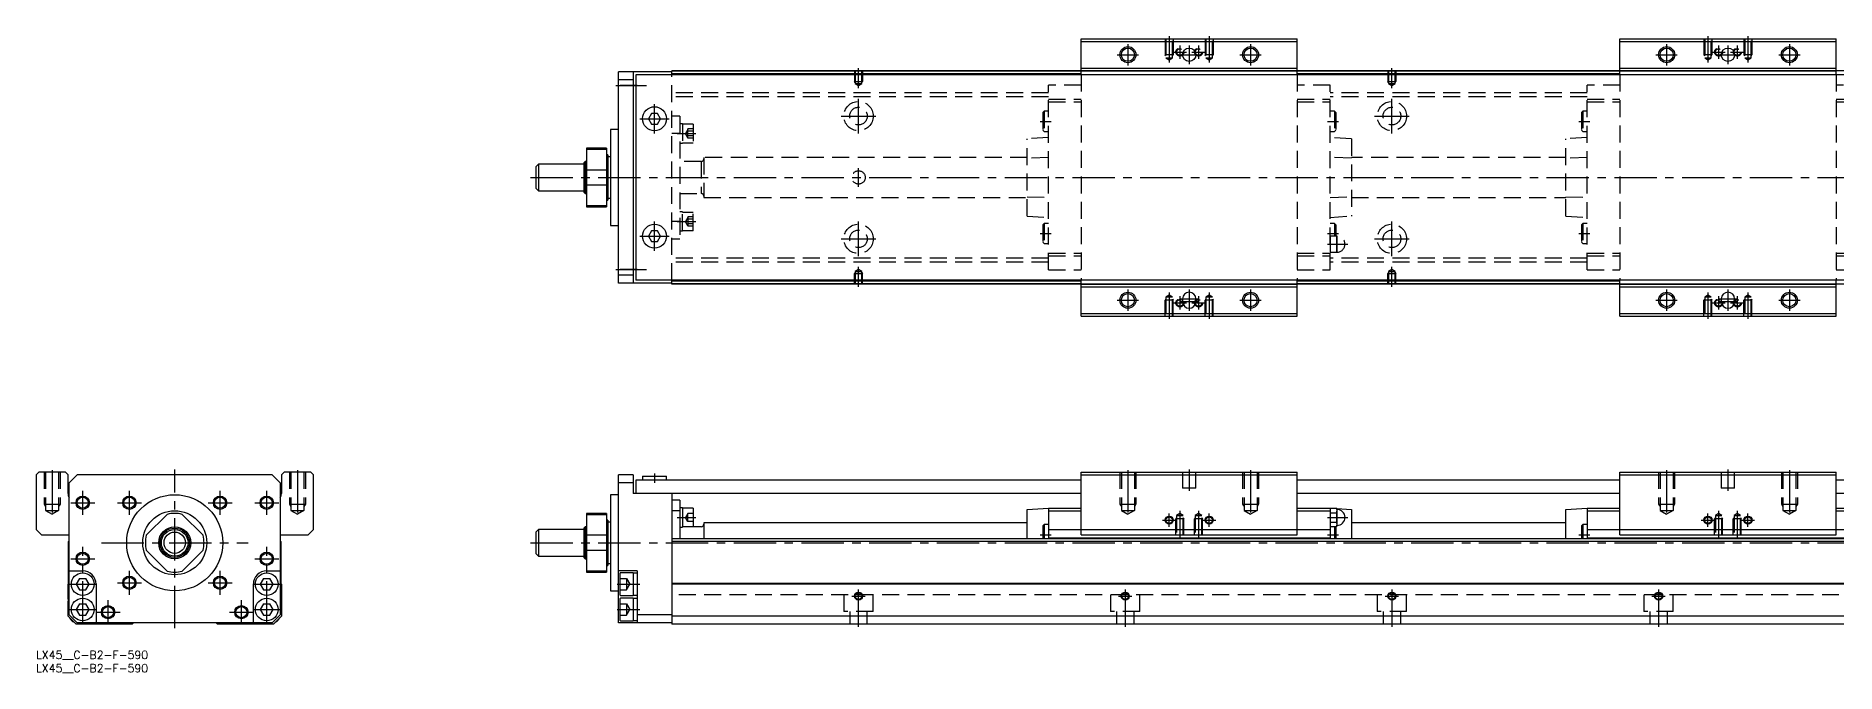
# Model space of a CAD drawing. Extents: x 0 to 1034, y -8 to 230.
# Drawn here: x 0 to 675, y -8 to 230 of the extents above; entities that cross this region are included whole.
import ezdxf

# ---------------------------------------------------------------- set-up
doc = ezdxf.new("R2010")
doc.units = 0
doc.header["$LTSCALE"] = 0.5
doc.linetypes.add('CENTER', pattern=[50.8, 31.75, -6.35, 6.35, -6.35])
doc.linetypes.add('DASHED', pattern=[19.05, 12.7, -6.35])
for name, color, linetype in [('MSM_CENTER', 1, 'CENTER'), ('MSM_CONTINUOUS', 7, 'CONTINUOUS'), ('MSM_DASHED', 4, 'DASHED'), ('MSM_NARROW', 5, 'CONTINUOUS'), ('MSM_PART_NUMBER', 7, 'CONTINUOUS')]:
    doc.layers.add(name, color=color, linetype=linetype)
doc.styles.get("Standard").update_dxf_attribs({"font": 'txt.shx', "height": 3, "bigfont": 'bigfont.shx'})

# ---------------------------------------------------------------- blocks, each defined once
blk = doc.blocks.new('*U3')
at = {"layer": 'MSM_PART_NUMBER'}
blk.add_text('LX45__C-B2-F-590', height=3, dxfattribs=at).set_placement((0, -3))
blk = doc.blocks.new('*U4')
at = {"layer": 'MSM_PART_NUMBER'}
blk.add_text('LX45__C-B2-F-590', height=3, dxfattribs=at).set_placement((0, -8))

msp = doc.modelspace()

# ---------------------------------------------------------------- linework, layer by layer
at = {"layer": 'MSM_CENTER'}
for p, q in [((424.9, 230.38), (424.9, 220.47)), ((439.9, 230.38), (439.9, 220.47)), ((626.9, 230.38), (626.9, 220.47)), ((641.9, 230.38), (641.9, 220.47)), ((405.4, 223.38), (413.4, 223.38)), ((409.4, 227.38), (409.4, 219.38)), ((426.4, 224.38), (431.4, 224.38)), ((428.9, 226.88), (428.9, 221.88)), ((428.9, 223.38), (435.9, 223.38)), ((432.4, 226.88), (432.4, 219.88)), ((433.4, 224.38), (438.4, 224.38)), ((435.9, 226.88), (435.9, 221.88)), ((451.4, 223.38), (459.4, 223.38)), ((455.4, 227.38), (455.4, 219.38)), ((607.4, 223.38), (615.4, 223.38)), ((611.4, 227.38), (611.4, 219.38)), ((628.4, 224.38), (633.4, 224.38)), ((630.9, 226.88), (630.9, 221.88)), ((630.9, 223.38), (637.9, 223.38)), ((634.4, 226.88), (634.4, 219.88)), ((635.4, 224.38), (640.4, 224.38)), ((637.9, 226.88), (637.9, 221.88)), ((653.4, 223.38), (661.4, 223.38)), ((657.4, 227.38), (657.4, 219.38)), ((308.4, 210.87), (308.4, 218.38)), ((508.4, 210.87), (508.4, 218.38)), ((217.4, 211.88), (228.9, 211.88)), ((231.9, 193.88), (231.9, 204.88)), ((308.4, 193.88), (308.4, 206.88)), ((508.4, 193.88), (508.4, 206.88)), ((226.4, 199.38), (237.4, 199.38)), ((301.9, 200.38), (314.9, 200.38)), ((376.5, 198.38), (380.6, 198.38)), ((484.2, 198.38), (488.3, 198.38)), ((501.9, 200.38), (514.9, 200.38)), ((578.5, 198.38), (582.6, 198.38)), ((240.4, 193.83), (247.4, 193.83)), ((185.4, 177.38), (842.4, 177.38)), ((308.4, 173.88), (308.4, 180.88)), ((226.4, 155.38), (237.4, 155.38)), ((231.9, 149.88), (231.9, 160.88)), ((240.4, 160.92), (247.4, 160.92)), ((308.4, 147.88), (308.4, 160.88)), ((376.5, 156.38), (380.6, 156.38)), ((484.2, 156.38), (488.3, 156.38)), ((508.4, 147.88), (508.4, 160.88)), ((578.5, 156.38), (582.6, 156.38)), ((301.9, 154.38), (314.9, 154.38)), ((484.2, 152.38), (491.8, 152.38)), ((501.9, 154.38), (514.9, 154.38)), ((217.4, 142.88), (228.9, 142.88)), ((308.4, 136.38), (308.4, 143.89)), ((508.4, 136.38), (508.4, 143.89)), ((409.4, 135.38), (409.4, 127.38)), ((432.4, 135.38), (432.4, 127.38)), ((455.4, 135.38), (455.4, 127.38)), ((611.4, 135.38), (611.4, 127.38)), ((634.4, 135.38), (634.4, 127.38)), ((657.4, 135.38), (657.4, 127.38)), ((405.4, 131.38), (413.4, 131.38)), ((424.9, 134.29), (424.9, 124.38)), ((426.4, 130.38), (431.4, 130.38)), ((428.9, 132.88), (428.9, 127.88)), ((428.9, 131.88), (435.9, 131.88)), ((428.9, 130.88), (435.9, 130.88)), ((433.4, 130.38), (438.4, 130.38)), ((435.9, 132.88), (435.9, 127.88)), ((439.9, 134.29), (439.9, 124.38)), ((451.4, 131.38), (459.4, 131.38)), ((607.4, 131.38), (615.4, 131.38)), ((626.9, 134.29), (626.9, 124.38)), ((628.4, 130.38), (633.4, 130.38)), ((630.9, 132.88), (630.9, 127.88)), ((630.9, 131.88), (637.9, 131.88)), ((630.9, 130.88), (637.9, 130.88)), ((635.4, 130.38), (640.4, 130.38)), ((637.9, 132.88), (637.9, 127.88)), ((641.9, 134.29), (641.9, 124.38)), ((653.4, 131.38), (661.4, 131.38)), ((6, 67.76), (6, 50.18)), ((52, 8.5), (52, 68)), ((98, 67.76), (98, 50.18)), ((409.4, 67.76), (409.4, 50.18)), ((432.4, 68), (432.4, 60)), ((455.4, 67.76), (455.4, 50.18)), ((611.4, 67.76), (611.4, 50.18)), ((634.4, 68), (634.4, 60)), ((657.4, 67.76), (657.4, 50.18)), ((231.9, 66.5), (231.9, 63)), ((13, 55.5), (22, 55.5)), ((17.5, 51), (17.5, 60)), ((30.5, 55.5), (39.5, 55.5)), ((35, 51), (35, 60)), ((64.5, 55.5), (73.5, 55.5)), ((69, 51), (69, 60)), ((82, 55.5), (91, 55.5)), ((86.5, 51), (86.5, 60)), ((240.4, 50), (247.4, 50)), ((422.4, 49), (427.4, 49)), ((424.9, 46.5), (424.9, 51.5)), ((428.9, 52.41), (428.9, 42.5)), ((435.9, 52.41), (435.9, 42.5)), ((437.4, 49), (442.4, 49)), ((439.9, 46.5), (439.9, 51.5)), ((484.2, 50), (491.8, 50)), ((624.4, 49), (629.4, 49)), ((626.9, 46.5), (626.9, 51.5)), ((630.9, 52.41), (630.9, 42.5)), ((637.9, 52.41), (637.9, 42.5)), ((639.4, 49), (644.4, 49)), ((641.9, 46.5), (641.9, 51.5)), ((24.5, 40.5), (79.5, 40.5)), ((185.4, 40.5), (842.4, 40.5)), ((376.5, 43.5), (380.6, 43.5)), ((484.2, 43.5), (488.3, 43.5)), ((578.5, 43.5), (582.6, 43.5)), ((13, 34.5), (22, 34.5)), ((17.5, 10.25), (17.5, 39)), ((82, 34.5), (91, 34.5)), ((86.5, 10.25), (86.5, 39)), ((35, 21), (35, 30)), ((69, 21), (69, 30)), ((12.25, 25), (22.75, 25)), ((30.5, 25.5), (39.5, 25.5)), ((64.5, 25.5), (73.5, 25.5)), ((81.25, 25), (91.75, 25)), ((217.9, 25), (226.4, 25)), ((305.9, 20.5), (310.9, 20.5)), ((308.4, 9), (308.4, 23)), ((405.9, 20.5), (410.9, 20.5)), ((408.4, 23), (408.4, 9)), ((505.9, 20.5), (510.9, 20.5)), ((508.4, 23), (508.4, 9)), ((605.9, 20.5), (610.9, 20.5)), ((608.4, 23), (608.4, 9)), ((12.25, 15.5), (22.75, 15.5)), ((22.5, 14.5), (31.5, 14.5)), ((27, 10), (27, 19)), ((72.5, 14.5), (81.5, 14.5)), ((77, 10), (77, 19)), ((81.25, 15.5), (91.75, 15.5)), ((217.9, 15.5), (226.4, 15.5))]:
    msp.add_line(p, q, dxfattribs=at)
at = {"layer": 'MSM_CONTINUOUS'}
for p, q in [((391.9, 215.88), (391.9, 229.38)), ((391.9, 229.38), (472.9, 229.38)), ((391.9, 228.38), (472.9, 228.38)), ((472.9, 215.88), (472.9, 229.38)), ((593.9, 215.88), (593.9, 229.38)), ((593.9, 229.38), (674.9, 229.38)), ((593.9, 228.38), (674.9, 228.38)), ((674.9, 215.88), (674.9, 229.38)), ((238.4, 216.98), (218.4, 216.98)), ((218.4, 137.78), (218.4, 216.98)), ((223.9, 216.98), (223.9, 137.78)), ((238.4, 215.88), (238.4, 217.38)), ((828.4, 217.38), (238.4, 217.38)), ((391.9, 217.18), (238.4, 217.18)), ((391.9, 216.18), (238.4, 216.18)), ((391.9, 218.38), (472.9, 218.38)), ((391.9, 217.38), (472.9, 217.38)), ((593.9, 217.18), (472.9, 217.18)), ((593.9, 216.18), (472.9, 216.18)), ((593.9, 218.38), (674.9, 218.38)), ((593.9, 217.38), (674.9, 217.38)), ((223.9, 213.98), (218.4, 213.98)), ((839.9, 215.88), (224.9, 215.88)), ((224.9, 215.88), (224.9, 138.88)), ((230.74, 201.38), (229.59, 199.38)), ((229.59, 199.38), (230.74, 197.38)), ((233.05, 201.38), (230.74, 201.38)), ((230.74, 197.38), (233.05, 197.38)), ((234.2, 199.38), (233.05, 201.38)), ((233.05, 197.38), (234.2, 199.38)), ((215.4, 195.38), (215.4, 159.38)), ((218.4, 195.38), (215.4, 195.38)), ((188.4, 182.38), (187.4, 181.38)), ((188.4, 182.38), (188.4, 172.38)), ((205.4, 182.38), (188.4, 182.38)), ((205.9, 183.38), (205.4, 182.88)), ((205.4, 182.88), (205.4, 171.88)), ((205.9, 183.38), (205.9, 171.38)), ((206.4, 183.38), (205.9, 183.38)), ((213.9, 188.38), (206.4, 188.38)), ((206.4, 188.38), (206.4, 166.38)), ((206.4, 188.01), (213.9, 188.01)), ((213.9, 188.38), (213.9, 166.38)), ((214.4, 185.88), (213.9, 185.88)), ((214.4, 185.88), (214.4, 168.88)), ((215.4, 185.13), (214.4, 185.13)), ((187.4, 181.38), (187.4, 173.38)), ((213.9, 180.17), (206.4, 180.17)), ((187.4, 173.38), (188.4, 172.38)), ((188.4, 172.38), (205.4, 172.38)), ((205.4, 171.88), (205.9, 171.38)), ((205.9, 171.38), (206.4, 171.38)), ((206.4, 174.58), (213.9, 174.58)), ((213.9, 168.88), (214.4, 168.88)), ((214.4, 169.63), (215.4, 169.63)), ((213.9, 166.74), (206.4, 166.74)), ((206.4, 166.38), (213.9, 166.38)), ((215.4, 159.38), (218.4, 159.38)), ((230.74, 157.38), (229.59, 155.38)), ((229.59, 155.38), (230.74, 153.38)), ((233.05, 157.38), (230.74, 157.38)), ((234.2, 155.38), (233.05, 157.38)), ((233.05, 153.38), (234.2, 155.38)), ((230.74, 153.38), (233.05, 153.38)), ((223.9, 140.78), (218.4, 140.78)), ((238.4, 137.78), (218.4, 137.78)), ((839.9, 138.88), (224.9, 138.88)), ((238.4, 137.38), (238.4, 138.88)), ((391.9, 138.58), (238.4, 138.58)), ((391.9, 137.58), (238.4, 137.58)), ((828.4, 137.38), (238.4, 137.38)), ((391.9, 125.38), (391.9, 138.88)), ((391.9, 137.38), (472.9, 137.38)), ((391.9, 136.38), (472.9, 136.38)), ((472.9, 125.38), (472.9, 138.88)), ((593.9, 138.58), (472.9, 138.58)), ((593.9, 137.58), (472.9, 137.58)), ((593.9, 125.38), (593.9, 138.88)), ((593.9, 137.38), (674.9, 137.38)), ((593.9, 136.38), (674.9, 136.38)), ((674.9, 125.38), (674.9, 138.88)), ((429.9, 131.88), (429.9, 130.88)), ((434.9, 130.88), (434.9, 131.88)), ((631.9, 131.88), (631.9, 130.88)), ((636.9, 130.88), (636.9, 131.88)), ((391.9, 126.38), (472.9, 126.38)), ((391.9, 125.38), (472.9, 125.38)), ((593.9, 126.38), (674.9, 126.38)), ((593.9, 125.38), (674.9, 125.38)), ((1, 67), (0, 66)), ((0, 66), (0, 45.5)), ((11, 67), (1, 67)), ((12, 66), (11, 67)), ((12, 59), (12, 66)), ((15.4, 66), (12.4, 63)), ((12.4, 13.5), (12.4, 63)), ((88.6, 66), (15.4, 66)), ((91.6, 63), (88.6, 66)), ((91.6, 63), (91.6, 13.5)), ((93, 67), (92, 66)), ((92, 66), (92, 59)), ((103, 67), (93, 67)), ((104, 66), (103, 67)), ((104, 45.5), (104, 66)), ((223.9, 66), (218.4, 66)), ((218.4, 10.5), (218.4, 66)), ((223.9, 63), (218.4, 63)), ((223.9, 66), (223.9, 59)), ((224.9, 64), (224.9, 59)), ((391.9, 64), (224.9, 64)), ((227.4, 65.5), (227.4, 64)), ((227.4, 65.5), (236.4, 65.5)), ((236.4, 64), (236.4, 65.5)), ((391.9, 67), (472.9, 67)), ((391.9, 43.5), (391.9, 67)), ((391.9, 66), (472.9, 66)), ((472.9, 43.5), (472.9, 67)), ((593.9, 64), (472.9, 64)), ((593.9, 67), (674.9, 67)), ((593.9, 43.5), (593.9, 67)), ((593.9, 66), (674.9, 66)), ((674.9, 43.5), (674.9, 67)), ((839.9, 64), (674.9, 64)), ((218.4, 58.5), (215.4, 58.5)), ((215.4, 58.5), (215.4, 22.5)), ((391.9, 59), (223.9, 59)), ((238.4, 59), (238.4, 10)), ((241.4, 56.5), (238.4, 56.5)), ((241.4, 56.5), (241.4, 42)), ((593.9, 59), (472.9, 59)), ((840.4, 59), (674.9, 59)), ((41.36, 43.3), (49.2, 51.14)), ((54.8, 51.14), (62.64, 43.3)), ((213.9, 51.5), (206.4, 51.5)), ((206.4, 51.5), (206.4, 29.5)), ((206.4, 51.14), (213.9, 51.14)), ((213.9, 51.5), (213.9, 29.5)), ((214.4, 49), (213.9, 49)), ((214.4, 49), (214.4, 32)), ((215.4, 48.25), (214.4, 48.25)), ((241.4, 52.5), (238.4, 52.5)), ((242.4, 53.65), (241.4, 53.65)), ((242.4, 53.65), (242.4, 46.35)), ((246.4, 53.5), (242.4, 53.5)), ((246.4, 53.5), (246.4, 46.5)), ((250.4, 48), (250.4, 42)), ((371.6, 48), (250.4, 48)), ((371.6, 53), (379.6, 53.5)), ((371.6, 42), (371.6, 53)), ((378, 47.3), (377.5, 46.8)), ((379.6, 47.3), (378, 47.3)), ((378, 47.3), (378, 42)), ((379.6, 53.5), (391.9, 53.5)), ((379.6, 53.5), (379.6, 42)), ((379.6, 52.5), (391.9, 52.5)), ((472.9, 53.5), (485.2, 53.5)), ((472.9, 52.5), (485.2, 52.5)), ((485.2, 53.5), (485.77, 53.46)), ((485.2, 53.5), (485.2, 42)), ((485.32, 53.46), (485.2, 53)), ((485.2, 52.41), (485.2, 52.6)), ((485.32, 53.46), (487.67, 53.46)), ((485.32, 51.73), (487.67, 51.73)), ((485.32, 48.27), (487.67, 48.27)), ((487.8, 53), (487.67, 53.46)), ((487.7, 53.34), (493.2, 53)), ((487.8, 47), (487.8, 53)), ((493.2, 53), (493.2, 42)), ((573.6, 48), (493.2, 48)), ((573.6, 53), (581.6, 53.5)), ((573.6, 42), (573.6, 53)), ((580, 47.3), (579.5, 46.8)), ((581.6, 47.3), (580, 47.3)), ((580, 47.3), (580, 42)), ((581.6, 53.5), (593.9, 53.5)), ((581.6, 53.5), (581.6, 42)), ((581.6, 52.5), (593.9, 52.5)), ((674.9, 53.5), (687.2, 53.5)), ((674.9, 52.5), (687.2, 52.5)), ((0, 45.5), (2, 43.5)), ((2, 43.5), (12.4, 43.5)), ((12.2, 41), (12.4, 41.2)), ((12.2, 25.2), (12.2, 41)), ((91.6, 43.5), (102, 43.5)), ((91.6, 41.2), (91.8, 41)), ((91.8, 41), (91.8, 25.2)), ((102, 43.5), (104, 45.5)), ((188.4, 45.5), (187.4, 44.5)), ((187.4, 44.5), (187.4, 36.5)), ((205.4, 45.5), (188.4, 45.5)), ((188.4, 45.5), (188.4, 35.5)), ((205.9, 46.5), (205.4, 46)), ((205.4, 46), (205.4, 35)), ((206.4, 46.5), (205.9, 46.5)), ((205.9, 46.5), (205.9, 34.5)), ((213.9, 43.3), (206.4, 43.3)), ((828.4, 42), (238.4, 42)), ((828.4, 41), (238.4, 41)), ((241.4, 46.35), (242.4, 46.35)), ((249.4, 46.5), (242.4, 46.5)), ((377.5, 46.8), (377.5, 42)), ((379.6, 45.5), (485.2, 45.5)), ((379.6, 42.4), (485.2, 42.4)), ((391.9, 43.5), (472.9, 43.5)), ((485.2, 47), (485.32, 46.54)), ((485.32, 46.54), (487.67, 46.54)), ((486.8, 46.54), (486.8, 42)), ((487.3, 46.54), (487.3, 42)), ((487.67, 46.54), (487.8, 47)), ((579.5, 46.8), (579.5, 42)), ((581.6, 45.5), (687.2, 45.5)), ((581.6, 42.4), (687.2, 42.4)), ((593.9, 43.5), (674.9, 43.5)), ((49.2, 29.86), (41.36, 37.7)), ((62.64, 37.7), (54.8, 29.86)), ((187.4, 36.5), (188.4, 35.5)), ((188.4, 35.5), (205.4, 35.5)), ((205.4, 35), (205.9, 34.5)), ((205.9, 34.5), (206.4, 34.5)), ((206.4, 37.7), (213.9, 37.7)), ((12.4, 30), (17.5, 30)), ((16.27, 27.12), (15.05, 25)), ((16.27, 27.12), (18.73, 27.12)), ((19.95, 25), (18.73, 27.12)), ((85.27, 27.12), (84.05, 25)), ((85.27, 27.12), (87.73, 27.12)), ((86.5, 30), (91.6, 30)), ((88.95, 25), (87.73, 27.12)), ((213.9, 29.86), (206.4, 29.86)), ((206.4, 29.5), (213.9, 29.5)), ((213.9, 32), (214.4, 32)), ((214.4, 32.75), (215.4, 32.75)), ((225.4, 30), (218.4, 30)), ((218.9, 29), (218.9, 21)), ((223.9, 29.25), (219.15, 29.25)), ((223.9, 29.25), (223.9, 20.75)), ((225.4, 29.15), (223.9, 29.15)), ((225.4, 30), (225.4, 10.5)), ((12, 25), (12.2, 25.2)), ((12, 19.4), (12, 25)), ((15.05, 25), (16.27, 22.88)), ((16.27, 22.88), (18.73, 22.88)), ((18.73, 22.88), (19.95, 25)), ((22.5, 25), (22.5, 10.5)), ((81.5, 10.5), (81.5, 25)), ((84.05, 25), (85.27, 22.88)), ((85.27, 22.88), (87.73, 22.88)), ((87.73, 22.88), (88.95, 25)), ((91.8, 25.2), (92, 25)), ((92, 25), (92, 13)), ((215.4, 22.5), (218.4, 22.5)), ((219.15, 20.75), (223.9, 20.75)), ((223.9, 20.85), (225.4, 20.85)), ((828.4, 25.2), (238.4, 25.2)), ((828.4, 25), (238.4, 25)), ((12, 13), (12, 18.6)), ((15.4, 10.5), (12.4, 13.5)), ((16.27, 17.62), (15.05, 15.5)), ((15.05, 15.5), (16.27, 13.38)), ((16.27, 17.62), (18.73, 17.62)), ((19.95, 15.5), (18.73, 17.62)), ((18.73, 13.38), (19.95, 15.5)), ((85.27, 17.62), (84.05, 15.5)), ((84.05, 15.5), (85.27, 13.38)), ((85.27, 17.62), (87.73, 17.62)), ((88.95, 15.5), (87.73, 17.62)), ((87.73, 13.38), (88.95, 15.5)), ((91.6, 13.5), (88.6, 10.5)), ((218.9, 19.5), (218.9, 11.5)), ((223.9, 19.75), (219.15, 19.75)), ((223.9, 19.75), (223.9, 11.25)), ((225.4, 19.65), (223.9, 19.65)), ((238.4, 13.5), (225.4, 13.5)), ((15, 10), (12, 13)), ((36, 10), (15, 10)), ((88.6, 10.5), (15.4, 10.5)), ((16.27, 13.38), (18.73, 13.38)), ((36.5, 10.5), (36, 10)), ((68, 10), (67.5, 10.5)), ((89, 10), (68, 10)), ((85.27, 13.38), (87.73, 13.38)), ((92, 13), (89, 10)), ((238.4, 10.5), (218.4, 10.5)), ((219.15, 11.25), (223.9, 11.25)), ((223.9, 11.35), (225.4, 11.35)), ((828.4, 13), (238.4, 13)), ((828.4, 10), (238.4, 10))]:
    msp.add_line(p, q, dxfattribs=at)
for centre, radius in [((409.4, 223.38), 2.46), ((432.4, 223.38), 2.5), ((455.4, 223.38), 2.46), ((611.4, 223.38), 2.46), ((634.4, 223.38), 2.5), ((657.4, 223.38), 2.46), ((231.9, 199.38), 4.5), ((231.9, 155.38), 4.5), ((409.4, 131.38), 2.46), ((455.4, 131.38), 2.46), ((611.4, 131.38), 2.46), ((657.4, 131.38), 2.46), ((17.5, 55.5), 2.07), ((35, 55.5), 2.07), ((52, 40.5), 18), ((69, 55.5), 2.07), ((86.5, 55.5), 2.07), ((52, 40.5), 12), ((424.9, 49), 1.23), ((439.9, 49), 1.23), ((626.9, 49), 1.23), ((641.9, 49), 1.23), ((52, 40.5), 6), ((52, 40.5), 5.5), ((52, 40.5), 5), ((52, 40.5), 4), ((17.5, 34.5), 2.07), ((86.5, 34.5), 2.07), ((17.5, 25), 4.25), ((35, 25.5), 2.07), ((69, 25.5), 2.07), ((86.5, 25), 4.25), ((308.4, 20.5), 1.23), ((408.4, 20.5), 1.23), ((508.4, 20.5), 1.23), ((608.4, 20.5), 1.23), ((17.5, 15.5), 4.25), ((27, 14.5), 2.07), ((77, 14.5), 2.07), ((86.5, 15.5), 4.25)]:
    msp.add_circle(centre, radius, dxfattribs=at)
for centre, radius, start, end in [((432.4, 131.88), 2.5, 0, 180), ((432.4, 130.88), 2.5, 180, 0), ((634.4, 131.88), 2.5, 0, 180), ((634.4, 130.88), 2.5, 180, 0), ((15, 59), 3, 180, 209.92525), ((89, 59), 3, 330.07238, 0), ((52, 40.5), 11, 75.27264, 104.72736), ((249.4, 47.5), 1, 270, 0), ((488.5, 52.57), 3.31, 164.22771, 179.4294), ((488.5, 52.63), 3.31, 180.57378, 195.76911), ((498.08, 49.95), 12.89, 172.03062, 179.75617), ((498.65, 50.1), 13.46, 180.40698, 187.80623), ((488.5, 47.37), 3.31, 164.22771, 179.4294), ((488.5, 47.44), 3.31, 180.57378, 195.76911), ((484.49, 52.56), 3.31, 0.57378, 15.76911), ((484.49, 52.63), 3.31, 344.22771, 359.4294), ((474.9, 49.94), 12.89, 0.24521, 7.968), ((474.34, 50.1), 13.46, 352.19377, 359.59302), ((484.49, 47.37), 3.31, 0.57378, 15.76911), ((484.49, 47.43), 3.31, 344.22771, 359.4294), ((487.8, 50), 3, 270, 90), ((52, 40.5), 11, 165.27264, 194.72736), ((52, 40.5), 11, 345.27264, 14.72736), ((17.5, 25), 5, 0, 90), ((52, 40.5), 11, 255.27264, 284.72736), ((86.5, 25), 5, 90, 180), ((219.15, 29), 0.25, 90, 180), ((219.15, 21), 0.25, 180, 270), ((11.7, 19), 0.5, 306.8699, 53.1301), ((219.15, 19.5), 0.25, 90, 180), ((15.4, 13.5), 3, 201.81505, 248.18495), ((88.6, 13.5), 3, 291.81368, 338.18632), ((219.15, 11.5), 0.25, 180, 270)]:
    msp.add_arc(centre, radius, start, end, dxfattribs=at)
at = {"layer": 'MSM_DASHED'}
for p, q in [((423.4, 229.38), (423.4, 223.38)), ((426.4, 223.38), (423.4, 223.38)), ((423.67, 222.91), (423.4, 223.38)), ((423.67, 229.38), (423.67, 222.18)), ((426.13, 222.18), (426.13, 229.38)), ((426.13, 222.91), (426.4, 223.38)), ((426.4, 229.38), (426.4, 223.38)), ((438.4, 229.38), (438.4, 223.38)), ((441.4, 223.38), (438.4, 223.38)), ((438.67, 222.91), (438.4, 223.38)), ((438.67, 229.38), (438.67, 222.18)), ((441.13, 222.18), (441.13, 229.38)), ((441.13, 222.91), (441.4, 223.38)), ((441.4, 229.38), (441.4, 223.38)), ((625.4, 229.38), (625.4, 223.38)), ((628.4, 223.38), (625.4, 223.38)), ((625.67, 222.91), (625.4, 223.38)), ((625.67, 229.38), (625.67, 222.18)), ((628.13, 222.18), (628.13, 229.38)), ((628.13, 222.91), (628.4, 223.38)), ((628.4, 229.38), (628.4, 223.38)), ((640.4, 229.38), (640.4, 223.38)), ((643.4, 223.38), (640.4, 223.38)), ((640.67, 222.91), (640.4, 223.38)), ((640.67, 229.38), (640.67, 222.18)), ((643.13, 222.18), (643.13, 229.38)), ((643.13, 222.91), (643.4, 223.38)), ((643.4, 229.38), (643.4, 223.38)), ((306.9, 217.38), (306.9, 213.38)), ((307.17, 217.38), (307.17, 212.58)), ((309.63, 212.58), (309.63, 217.38)), ((309.9, 217.38), (309.9, 213.38)), ((472.9, 217.38), (391.9, 217.38)), ((423.67, 222.18), (426.13, 222.18)), ((423.67, 222.18), (424.9, 221.47)), ((424.9, 221.47), (426.13, 222.18)), ((438.67, 222.18), (441.13, 222.18)), ((438.67, 222.18), (439.9, 221.47)), ((439.9, 221.47), (441.13, 222.18)), ((506.9, 217.38), (506.9, 213.38)), ((507.17, 217.38), (507.17, 212.58)), ((509.63, 212.58), (509.63, 217.38)), ((509.9, 217.38), (509.9, 213.38)), ((674.9, 217.38), (593.9, 217.38)), ((625.67, 222.18), (628.13, 222.18)), ((625.67, 222.18), (626.9, 221.47)), ((626.9, 221.47), (628.13, 222.18)), ((640.67, 222.18), (643.13, 222.18)), ((640.67, 222.18), (641.9, 221.47)), ((641.9, 221.47), (643.13, 222.18)), ((225.4, 211.88), (218.4, 211.88)), ((238.4, 138.88), (238.4, 215.88)), ((306.9, 213.38), (309.9, 213.38)), ((307.17, 212.91), (306.9, 213.38)), ((307.17, 212.58), (308.4, 211.87)), ((307.17, 212.58), (309.63, 212.58)), ((308.4, 211.87), (309.63, 212.58)), ((309.63, 212.91), (309.9, 213.38)), ((391.9, 211.98), (379.6, 211.98)), ((379.6, 142.78), (379.6, 211.98)), ((391.9, 215.88), (391.9, 138.88)), ((472.9, 215.88), (472.9, 138.88)), ((485.2, 211.98), (472.9, 211.98)), ((485.2, 142.78), (485.2, 211.98)), ((506.9, 213.38), (509.9, 213.38)), ((507.17, 212.91), (506.9, 213.38)), ((507.17, 212.58), (509.63, 212.58)), ((507.17, 212.58), (508.4, 211.87)), ((508.4, 211.87), (509.63, 212.58)), ((509.63, 212.91), (509.9, 213.38)), ((593.9, 211.98), (581.6, 211.98)), ((581.6, 142.78), (581.6, 211.98)), ((593.9, 215.88), (593.9, 138.88)), ((674.9, 215.88), (674.9, 138.88)), ((687.2, 211.98), (674.9, 211.98)), ((379.6, 209.13), (238.4, 209.13)), ((379.6, 207.63), (238.4, 207.63)), ((379.6, 206.73), (391.9, 206.73)), ((379.6, 205.73), (391.9, 205.73)), ((472.9, 206.73), (485.2, 206.73)), ((472.9, 205.73), (485.2, 205.73)), ((581.6, 209.13), (485.2, 209.13)), ((581.6, 207.63), (485.2, 207.63)), ((581.6, 206.73), (593.9, 206.73)), ((581.6, 205.73), (593.9, 205.73)), ((674.9, 206.73), (687.2, 206.73)), ((674.9, 205.73), (687.2, 205.73)), ((241.4, 200.38), (238.4, 200.38)), ((241.4, 200.38), (241.4, 154.38)), ((242.4, 197.48), (241.4, 197.48)), ((242.4, 197.48), (242.4, 190.18)), ((246.4, 197.33), (242.4, 197.33)), ((246.4, 197.33), (246.4, 190.33)), ((378, 202.18), (377.5, 201.68)), ((377.5, 201.68), (377.5, 195.08)), ((379.6, 202.18), (378, 202.18)), ((378, 202.18), (378, 194.58)), ((486.8, 202.18), (485.2, 202.18)), ((487.3, 201.68), (486.8, 202.18)), ((486.8, 202.18), (486.8, 194.58)), ((487.3, 201.68), (487.3, 195.08)), ((580, 202.18), (579.5, 201.68)), ((579.5, 201.68), (579.5, 195.08)), ((581.6, 202.18), (580, 202.18)), ((580, 202.18), (580, 194.58)), ((241.4, 193.9), (238.4, 193.9)), ((241.4, 190.18), (242.4, 190.18)), ((242.4, 190.33), (246.4, 190.33)), ((244.4, 195.33), (243.53, 193.83)), ((244.4, 192.33), (243.53, 193.83)), ((244.4, 192.1), (244.4, 195.56)), ((246.4, 195.56), (244.4, 195.56)), ((246.4, 194.7), (244.4, 194.7)), ((246.4, 192.96), (244.4, 192.96)), ((246.4, 192.1), (244.4, 192.1)), ((379.6, 192.38), (371.6, 191.82)), ((371.6, 162.93), (371.6, 191.82)), ((377.5, 195.08), (378, 194.58)), ((378, 194.58), (379.6, 194.58)), ((485.2, 194.58), (486.8, 194.58)), ((493.2, 191.82), (485.2, 192.38)), ((486.8, 194.58), (487.3, 195.08)), ((493.2, 191.82), (493.2, 162.93)), ((581.6, 192.38), (573.6, 191.82)), ((573.6, 162.93), (573.6, 191.82)), ((579.5, 195.08), (580, 194.58)), ((580, 194.58), (581.6, 194.58)), ((249.4, 183.38), (241.4, 183.38)), ((249.4, 183.38), (249.4, 171.38)), ((250.4, 184.88), (250.4, 169.88)), ((371.6, 184.88), (250.4, 184.88)), ((379.6, 184.86), (371.6, 184.61)), ((493.2, 184.61), (485.2, 184.86)), ((573.6, 184.88), (493.2, 184.88)), ((581.6, 184.86), (573.6, 184.61)), ((241.4, 171.38), (249.4, 171.38)), ((250.4, 169.88), (371.6, 169.88)), ((371.6, 170.14), (379.6, 169.89)), ((485.2, 169.89), (493.2, 170.14)), ((493.2, 169.88), (573.6, 169.88)), ((573.6, 170.14), (581.6, 169.89)), ((241.4, 164.57), (242.4, 164.57)), ((242.4, 157.27), (242.4, 164.57)), ((242.4, 164.42), (246.4, 164.42)), ((244.4, 162.42), (243.53, 160.92)), ((244.4, 162.65), (244.4, 159.19)), ((246.4, 162.65), (244.4, 162.65)), ((246.4, 157.42), (246.4, 164.42)), ((371.6, 162.93), (379.6, 162.38)), ((485.2, 162.38), (493.2, 162.93)), ((573.6, 162.93), (581.6, 162.38)), ((241.4, 160.85), (238.4, 160.85)), ((242.4, 157.27), (241.4, 157.27)), ((246.4, 157.42), (242.4, 157.42)), ((244.4, 159.42), (243.53, 160.92)), ((246.4, 161.79), (244.4, 161.79)), ((246.4, 160.05), (244.4, 160.05)), ((246.4, 159.19), (244.4, 159.19)), ((378, 160.18), (377.5, 159.68)), ((377.5, 159.68), (377.5, 153.08)), ((379.6, 160.18), (378, 160.18)), ((378, 160.18), (378, 152.58)), ((486.8, 160.18), (485.2, 160.18)), ((487.8, 155.38), (485.2, 155.38)), ((486.8, 160.18), (486.8, 155.38)), ((487.3, 159.68), (486.8, 160.18)), ((487.3, 159.68), (487.3, 155.38)), ((487.8, 149.38), (487.8, 155.38)), ((580, 160.18), (579.5, 159.68)), ((579.5, 159.68), (579.5, 153.08)), ((581.6, 160.18), (580, 160.18)), ((580, 160.18), (580, 152.58)), ((238.4, 154.38), (241.4, 154.38)), ((377.5, 153.08), (378, 152.58)), ((378, 152.58), (379.6, 152.58)), ((379.6, 149.03), (391.9, 149.03)), ((472.9, 149.03), (485.2, 149.03)), ((485.2, 149.38), (487.8, 149.38)), ((485.32, 152.38), (487.67, 152.38)), ((579.5, 153.08), (580, 152.58)), ((580, 152.58), (581.6, 152.58)), ((581.6, 149.03), (593.9, 149.03)), ((674.9, 149.03), (687.2, 149.03)), ((225.4, 142.88), (218.4, 142.88)), ((379.6, 147.13), (238.4, 147.13)), ((379.6, 145.63), (238.4, 145.63)), ((307.17, 141.84), (306.9, 141.38)), ((308.4, 142.89), (307.17, 142.18)), ((307.17, 142.18), (307.17, 137.38)), ((307.17, 142.18), (309.63, 142.18)), ((309.63, 142.18), (308.4, 142.89)), ((309.63, 137.38), (309.63, 142.18)), ((309.63, 141.84), (309.9, 141.38)), ((379.6, 148.03), (391.9, 148.03)), ((379.6, 142.78), (391.9, 142.78)), ((472.9, 148.03), (485.2, 148.03)), ((472.9, 142.78), (485.2, 142.78)), ((581.6, 147.13), (485.2, 147.13)), ((581.6, 145.63), (485.2, 145.63)), ((507.17, 141.84), (506.9, 141.38)), ((508.4, 142.89), (507.17, 142.18)), ((507.17, 142.18), (509.63, 142.18)), ((507.17, 142.18), (507.17, 137.38)), ((509.63, 142.18), (508.4, 142.89)), ((509.63, 137.38), (509.63, 142.18)), ((509.63, 141.84), (509.9, 141.38)), ((581.6, 148.03), (593.9, 148.03)), ((581.6, 142.78), (593.9, 142.78)), ((674.9, 148.03), (687.2, 148.03)), ((674.9, 142.78), (687.2, 142.78)), ((306.9, 137.38), (306.9, 141.38)), ((306.9, 141.38), (309.9, 141.38)), ((309.9, 137.38), (309.9, 141.38)), ((472.9, 137.38), (391.9, 137.38)), ((506.9, 141.38), (509.9, 141.38)), ((506.9, 137.38), (506.9, 141.38)), ((509.9, 137.38), (509.9, 141.38)), ((674.9, 137.38), (593.9, 137.38)), ((423.67, 131.84), (423.4, 131.38)), ((423.4, 125.38), (423.4, 131.38)), ((426.4, 131.38), (423.4, 131.38)), ((424.9, 133.29), (423.67, 132.58)), ((423.67, 132.58), (423.67, 125.38)), ((426.13, 132.58), (423.67, 132.58)), ((426.13, 132.58), (424.9, 133.29)), ((426.13, 125.38), (426.13, 132.58)), ((426.13, 131.84), (426.4, 131.38)), ((426.4, 125.38), (426.4, 131.38)), ((438.67, 131.84), (438.4, 131.38)), ((438.4, 125.38), (438.4, 131.38)), ((441.4, 131.38), (438.4, 131.38)), ((439.9, 133.29), (438.67, 132.58)), ((438.67, 132.58), (438.67, 125.38)), ((441.13, 132.58), (438.67, 132.58)), ((441.13, 132.58), (439.9, 133.29)), ((441.13, 125.38), (441.13, 132.58)), ((441.13, 131.84), (441.4, 131.38)), ((441.4, 125.38), (441.4, 131.38)), ((625.67, 131.84), (625.4, 131.38)), ((625.4, 125.38), (625.4, 131.38)), ((628.4, 131.38), (625.4, 131.38)), ((626.9, 133.29), (625.67, 132.58)), ((625.67, 132.58), (625.67, 125.38)), ((628.13, 132.58), (625.67, 132.58)), ((628.13, 132.58), (626.9, 133.29)), ((628.13, 125.38), (628.13, 132.58)), ((628.13, 131.84), (628.4, 131.38)), ((628.4, 125.38), (628.4, 131.38)), ((640.67, 131.84), (640.4, 131.38)), ((640.4, 125.38), (640.4, 131.38)), ((643.4, 131.38), (640.4, 131.38)), ((641.9, 133.29), (640.67, 132.58)), ((640.67, 132.58), (640.67, 125.38)), ((643.13, 132.58), (640.67, 132.58)), ((643.13, 132.58), (641.9, 133.29)), ((643.13, 125.38), (643.13, 132.58)), ((643.13, 131.84), (643.4, 131.38)), ((643.4, 125.38), (643.4, 131.38)), ((3, 67), (3, 55)), ((3.54, 67), (3.54, 52.6)), ((8.46, 67), (8.46, 52.6)), ((9, 67), (9, 55)), ((95, 67), (95, 55)), ((95.54, 67), (95.54, 52.6)), ((100.46, 67), (100.46, 52.6)), ((101, 67), (101, 55)), ((406.4, 67), (406.4, 55)), ((406.94, 67), (406.94, 52.6)), ((411.85, 67), (411.85, 52.6)), ((412.4, 67), (412.4, 55)), ((429.9, 67), (429.9, 61)), ((434.9, 61), (429.9, 61)), ((434.9, 61), (434.9, 67)), ((452.4, 67), (452.4, 55)), ((452.94, 67), (452.94, 52.6)), ((457.85, 67), (457.85, 52.6)), ((458.4, 67), (458.4, 55)), ((608.4, 67), (608.4, 55)), ((608.94, 67), (608.94, 52.6)), ((613.85, 67), (613.85, 52.6)), ((614.4, 67), (614.4, 55)), ((631.9, 67), (631.9, 61)), ((636.9, 61), (631.9, 61)), ((636.9, 61), (636.9, 67)), ((654.4, 67), (654.4, 55)), ((654.94, 67), (654.94, 52.6)), ((659.85, 67), (659.85, 52.6)), ((660.4, 67), (660.4, 55)), ((3, 55), (9, 55)), ((3, 55), (3.54, 54.06)), ((9, 55), (8.46, 54.06)), ((95, 55), (101, 55)), ((95, 55), (95.54, 54.06)), ((101, 55), (100.46, 54.06)), ((406.4, 55), (412.4, 55)), ((406.4, 55), (406.94, 54.06)), ((412.4, 55), (411.85, 54.06)), ((452.4, 55), (458.4, 55)), ((452.4, 55), (452.94, 54.06)), ((458.4, 55), (457.85, 54.06)), ((608.4, 55), (614.4, 55)), ((608.4, 55), (608.94, 54.06)), ((614.4, 55), (613.85, 54.06)), ((654.4, 55), (660.4, 55)), ((654.4, 55), (654.94, 54.06)), ((660.4, 55), (659.85, 54.06)), ((3.54, 52.6), (8.46, 52.6)), ((3.54, 52.6), (6, 51.18)), ((8.46, 52.6), (6, 51.18)), ((95.54, 52.6), (100.46, 52.6)), ((95.54, 52.6), (98, 51.18)), ((100.46, 52.6), (98, 51.18)), ((244.4, 51.5), (243.53, 50)), ((244.4, 48.5), (243.53, 50)), ((244.4, 48.5), (244.4, 51.5)), ((246.4, 51.5), (244.4, 51.5)), ((244.4, 50), (246.4, 50)), ((246.4, 48.5), (244.4, 48.5)), ((406.94, 52.6), (411.85, 52.6)), ((406.94, 52.6), (409.4, 51.18)), ((411.85, 52.6), (409.4, 51.18)), ((427.67, 49.97), (427.4, 49.5)), ((430.4, 49.5), (427.4, 49.5)), ((427.4, 43.5), (427.4, 49.5)), ((428.9, 51.41), (427.67, 50.7)), ((427.67, 50.7), (427.67, 43.5)), ((427.67, 50.7), (430.13, 50.7)), ((430.13, 50.7), (428.9, 51.41)), ((430.13, 43.5), (430.13, 50.7)), ((430.13, 49.97), (430.4, 49.5)), ((430.4, 43.5), (430.4, 49.5)), ((434.67, 49.97), (434.4, 49.5)), ((437.4, 49.5), (434.4, 49.5)), ((434.4, 43.5), (434.4, 49.5)), ((435.9, 51.41), (434.67, 50.7)), ((434.67, 50.7), (434.67, 43.5)), ((434.67, 50.7), (437.13, 50.7)), ((437.13, 50.7), (435.9, 51.41)), ((437.13, 43.5), (437.13, 50.7)), ((437.13, 49.97), (437.4, 49.5)), ((437.4, 43.5), (437.4, 49.5)), ((452.94, 52.6), (457.85, 52.6)), ((452.94, 52.6), (455.4, 51.18)), ((457.85, 52.6), (455.4, 51.18)), ((608.94, 52.6), (613.85, 52.6)), ((608.94, 52.6), (611.4, 51.18)), ((613.85, 52.6), (611.4, 51.18)), ((629.67, 49.97), (629.4, 49.5)), ((632.4, 49.5), (629.4, 49.5)), ((629.4, 43.5), (629.4, 49.5)), ((630.9, 51.41), (629.67, 50.7)), ((629.67, 50.7), (629.67, 43.5)), ((629.67, 50.7), (632.13, 50.7)), ((632.13, 50.7), (630.9, 51.41)), ((632.13, 43.5), (632.13, 50.7)), ((632.13, 49.97), (632.4, 49.5)), ((632.4, 43.5), (632.4, 49.5)), ((636.67, 49.97), (636.4, 49.5)), ((639.4, 49.5), (636.4, 49.5)), ((636.4, 43.5), (636.4, 49.5)), ((637.9, 51.41), (636.67, 50.7)), ((636.67, 50.7), (636.67, 43.5)), ((636.67, 50.7), (639.13, 50.7)), ((639.13, 50.7), (637.9, 51.41)), ((639.13, 43.5), (639.13, 50.7)), ((639.13, 49.97), (639.4, 49.5)), ((639.4, 43.5), (639.4, 49.5)), ((654.94, 52.6), (659.85, 52.6)), ((654.94, 52.6), (657.4, 51.18)), ((659.85, 52.6), (657.4, 51.18)), ((218.9, 27.12), (221.4, 27.12)), ((221.4, 27.12), (221.4, 22.88)), ((221.4, 27.12), (222.62, 25)), ((218.9, 25), (221.4, 25)), ((218.9, 22.88), (221.4, 22.88)), ((221.4, 22.88), (222.62, 25)), ((828.4, 21), (238.4, 21)), ((302.9, 21), (302.9, 14.7)), ((313.9, 14.7), (313.9, 21)), ((402.9, 21), (402.9, 14.7)), ((413.9, 14.7), (413.9, 21)), ((502.9, 21), (502.9, 14.7)), ((513.9, 14.7), (513.9, 21)), ((602.9, 21), (602.9, 14.7)), ((613.9, 14.7), (613.9, 21)), ((218.9, 17.62), (221.4, 17.62)), ((218.9, 15.5), (221.4, 15.5)), ((221.4, 17.62), (221.4, 13.38)), ((221.4, 17.62), (222.62, 15.5)), ((221.4, 13.38), (222.62, 15.5)), ((313.9, 14.7), (302.9, 14.7)), ((305.1, 14.7), (305.1, 10)), ((311.7, 10), (311.7, 14.7)), ((413.9, 14.7), (402.9, 14.7)), ((405.1, 14.7), (405.1, 10)), ((411.7, 10), (411.7, 14.7)), ((513.9, 14.7), (502.9, 14.7)), ((505.1, 14.7), (505.1, 10)), ((511.7, 10), (511.7, 14.7)), ((613.9, 14.7), (602.9, 14.7)), ((605.1, 14.7), (605.1, 10)), ((611.7, 10), (611.7, 14.7)), ((218.9, 13.38), (221.4, 13.38))]:
    msp.add_line(p, q, dxfattribs=at)
for centre, radius in [((428.9, 224.38), 1.5), ((428.9, 224.38), 1.23), ((435.9, 224.38), 1.5), ((435.9, 224.38), 1.23), ((630.9, 224.38), 1.5), ((630.9, 224.38), 1.23), ((637.9, 224.38), 1.5), ((637.9, 224.38), 1.23), ((308.4, 200.38), 5.5), ((308.4, 200.38), 3.3), ((508.4, 200.38), 5.5), ((508.4, 200.38), 3.3), ((308.4, 177.38), 2.5), ((308.4, 154.38), 5.5), ((308.4, 154.38), 3.3), ((508.4, 154.38), 5.5), ((508.4, 154.38), 3.3), ((428.9, 130.38), 1.5), ((428.9, 130.38), 1.23), ((435.9, 130.38), 1.5), ((435.9, 130.38), 1.23), ((630.9, 130.38), 1.5), ((630.9, 130.38), 1.23), ((637.9, 130.38), 1.5), ((637.9, 130.38), 1.23)]:
    msp.add_circle(centre, radius, dxfattribs=at)
for centre, radius, start, end in [((249.4, 184.38), 1, 270, 0), ((249.4, 170.38), 1, 0, 90), ((494.89, 153.83), 9.69, 170.8086, 179.713), ((478.1, 153.83), 9.7, 0.28862, 9.18978), ((487.8, 152.38), 3, 270, 90), ((494.89, 153.92), 9.7, 180.28862, 189.18978), ((494.89, 150.83), 9.69, 170.8086, 179.713), ((494.89, 150.92), 9.7, 180.28862, 189.18978), ((478.1, 153.92), 9.69, 350.8086, 359.713), ((478.1, 150.83), 9.7, 0.28862, 9.18978), ((478.1, 150.92), 9.69, 350.8086, 359.713)]:
    msp.add_arc(centre, radius, start, end, dxfattribs=at)
at = {"layer": 'MSM_NARROW'}
for centre, radius in [((409.4, 223.38), 3), ((455.4, 223.38), 3), ((611.4, 223.38), 3), ((657.4, 223.38), 3), ((409.4, 131.38), 3), ((455.4, 131.38), 3), ((611.4, 131.38), 3), ((657.4, 131.38), 3), ((17.5, 55.5), 2.5), ((35, 55.5), 2.5), ((69, 55.5), 2.5), ((86.5, 55.5), 2.5), ((424.9, 49), 1.5), ((439.9, 49), 1.5), ((626.9, 49), 1.5), ((641.9, 49), 1.5), ((17.5, 34.5), 2.5), ((86.5, 34.5), 2.5), ((35, 25.5), 2.5), ((69, 25.5), 2.5), ((308.4, 20.5), 1.5), ((408.4, 20.5), 1.5), ((508.4, 20.5), 1.5), ((608.4, 20.5), 1.5), ((27, 14.5), 2.5), ((77, 14.5), 2.5)]:
    msp.add_circle(centre, radius, dxfattribs=at)

# ---------------------------------------------------------------- block references
at = {"layer": 'MSM_CONTINUOUS'}
for name in ['*U3', '*U4']:
    msp.add_blockref(name, (0, 0), dxfattribs=at)

doc.saveas('drawing.dxf')
